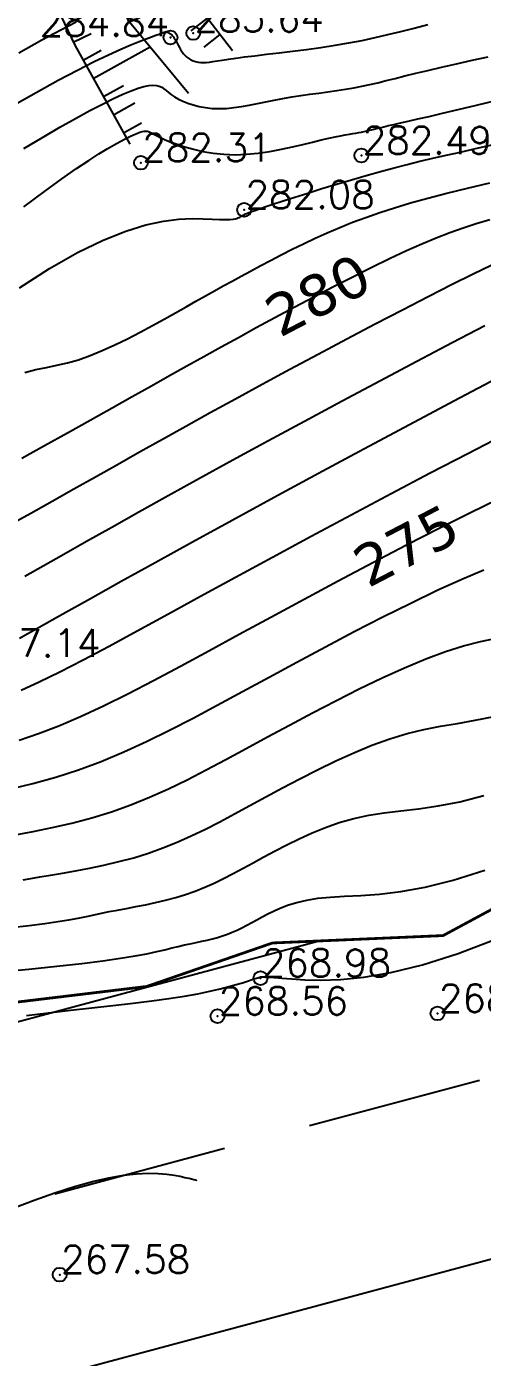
# Model space of a CAD drawing. Header units: millimetres. Extents: x 524954 to 526204, y 9523489 to 9524010.
# Drawn here: x 526068.94 to 526085.4, y 9523746.98 to 9523795.05 of the extents above; entities that cross this region are included whole.
import ezdxf
from ezdxf.enums import TextEntityAlignment as Align

# ---------------------------------------------------------------- set-up
doc = ezdxf.new("R2010")
doc.units = ezdxf.units.MM
doc.header["$PDMODE"] = 32
doc.header["$PDSIZE"] = 0.5
doc.linetypes.add('ACAD_ISO12W100', pattern=[21, 12, -3, 0, -3, 0, -3])
for name, color, linetype in [('Bord Fleuve', 4, 'ACAD_ISO12W100'), ('CN_01_00', 3, 'Continuous'), ('CN_02_00', 4, 'Continuous'), ('CN_05_00', 6, 'Continuous'), ('CN_10_00', 1, 'Continuous'), ('Cotation Courbes de niveau', 7, 'Continuous'), ('Haut_Talus', 30, 'Continuous'), ('Talus', 2, 'Continuous'), ('TopoAlt', 3, 'Continuous'), ('TOPOJIS', 7, 'Continuous')]:
    doc.layers.add(name, color=color, linetype=linetype)
doc.styles.add('Simplex 1.0', font='Simplex.shx', dxfattribs={"width": 0.99, "height": 1})
doc.styles.add('Verdana 1.0', font='verdana.ttf', dxfattribs={"width": 0.99, "height": 1})

# ---------------------------------------------------------------- blocks, each defined once
blk = doc.blocks.new('TCPOINT M')
at = {"color": 0}
blk.add_point((0, 0), dxfattribs=at)
at = {"layer": 'TopoAlt', "style": 'Simplex 1.0', "width": 0.99}
blk.add_attdef('ALT', (0.15, 0.15), '', height=1, dxfattribs=at)

msp = doc.modelspace()

# ---------------------------------------------------------------- hatches: boundary and pattern name
at = {"layer": 'Bord Fleuve', "ltscale": 0.5}
h = msp.add_hatch(dxfattribs=at)
h.set_pattern_fill('ANSI33', color=256, scale=2, angle=330, style=0)
h.paths.add_polyline_path([(526101.715, 9523771.778), (526101.498, 9523728.689), (526067.042, 9523702.1), (526048.223, 9523678.528), (526031.816, 9523676.184), (526027.837, 9523671.249), (526016.46, 9523661.911), (526012.684, 9523655.259), (526010.342, 9523652.337), (526009.349, 9523649.826), (526002.836, 9523644.901), (526001.359, 9523638.704), (525998.552, 9523634.868), (525992.641, 9523630.59), (525971.373, 9523621.771), (525946.333, 9523622.282), (525936.503, 9523619.892), (525930.695, 9523617.923), (525919.699, 9523615.395), (525895.841, 9523612.948), (525885.599, 9523613.628), (525875.196, 9523613.421), (525867.372, 9523614.558), (525859.164, 9523613.749), (525850.68, 9523611.584), (525842.877, 9523609.413), (525834.137, 9523605.724), (525821.783, 9523602.11), (525815.903, 9523600.185), (525796.184, 9523594.113), (525774.026, 9523585.199), (525767.099, 9523581.761), (525763.989, 9523580.32), (525760.33, 9523578.539), (525748.039, 9523572.413), (525744.059, 9523571.766), (525739.195, 9523569.005), (525726.381, 9523563.785), (525719.788, 9523561.814), (525707.248, 9523554.536), (525700.147, 9523552.212), (525692.212, 9523549.16), (525674.921, 9523545.702), (525662.522, 9523542.332), (525644.942, 9523541.016), (525635.899, 9523540.053), (525621.612, 9523536.522), (525609.298, 9523533.789), (525593.484, 9523529.477), (525590.482, 9523529.837), (525587.338, 9523528.188), (525575.413, 9523524.864), (525573.541, 9523524.376), (525537.559, 9523507.804), (525536.053, 9523507.312), (525509.961, 9523500.658), (525472.702, 9523501.018), (525453.195, 9523495.13), (525425.264, 9523493.316), (525409.725, 9523500.229), (525383.624, 9523517.145), (525374.857, 9523528.592), (525397.503, 9523550.219), (525408.728, 9523544.096), (525423.511, 9523536.311), (525445.736, 9523537.578), (525453.966, 9523539.782), (525464.454, 9523546.087), (525473.153, 9523547.827), (525482.046, 9523548.599), (525491.438, 9523548.246), (525499.251, 9523546.152), (525510.455, 9523545.914), (525524.182, 9523548.573), (525533.752, 9523550.446), (525539.312, 9523550.42), (525543.959, 9523554.529), (525548.966, 9523556.567), (525556.157, 9523559.482), (525565.701, 9523562.659), (525575.687, 9523565.927), (525586.045, 9523569.089), (525592.726, 9523570.833), (525599.232, 9523573.013), (525615.849, 9523577.326), (525625.16, 9523582.583), (525628.685, 9523586.517), (525632.523, 9523586.625), (525648.079, 9523583.088), (525655.429, 9523583.638), (525665.347, 9523586.334), (525670.505, 9523587.365), (525674.974, 9523592.31), (525681.363, 9523595.427), (525690.374, 9523596.897), (525696.726, 9523596.667), (525703.112, 9523600.372), (525712.502, 9523603.181), (525720.951, 9523606.622), (525729.973, 9523611.744), (525735.094, 9523612.577), (525741.896, 9523615.967), (525746.088, 9523618.007), (525749.05, 9523619.379), (525756.94, 9523623.296), (525766.831, 9523627.898), (525804.249, 9523638.101), (525817.576, 9523642.025), (525828.432, 9523644.919), (525839.805, 9523649.896), (525846.166, 9523651.166), (525855.839, 9523655.822), (525867.776, 9523655.711), (525877.503, 9523655.632), (525886.144, 9523654.198), (525894.786, 9523653.829), (525911.157, 9523655.506), (525918.652, 9523656.801), (525925.004, 9523658.249), (525933.183, 9523660.832), (525939.613, 9523663.374), (525944.509, 9523665.893), (525950.393, 9523669.022), (525957.623, 9523672.73), (525962.986, 9523676.276), (525970.165, 9523679.965), (525973.599, 9523682.924), (525976.261, 9523684.646), (525980.145, 9523686.246), (525987.591, 9523689.162), (525991.967, 9523692.966), (525998.543, 9523697.851), (526003.542, 9523703.73), (526012.581, 9523711.677), (526026.66, 9523716.709), (526030.85, 9523726.011), (526046.387, 9523740.613), (526052.355, 9523745.599), (526061.927, 9523759.011), (526073.275, 9523760.379), (526077.818, 9523761.95), (526083.981, 9523762.217)])
h.paths.add_polyline_path([(525512.661, 9523516.101), (525534.357, 9523523.257), (525535.319, 9523520.342), (525513.623, 9523513.186)], flags=24)
h.paths.add_polyline_path([(525743.331, 9523593.045), (525764.315, 9523602.078), (525765.529, 9523599.259), (525744.545, 9523590.226)], flags=24)
h.paths.add_polyline_path([(525983.194, 9523662.071), (526001.508, 9523675.73), (526003.343, 9523673.269), (525985.029, 9523659.611)], flags=24)

# ---------------------------------------------------------------- linework, layer by layer
at = {"layer": 'Bord Fleuve', "ltscale": 0.35, "flags": 128}
msp.add_lwpolyline([(525394.064, 9523546.741, 0.1, 0.1, 0), (525403.511, 9523541.057, 0.1, 0.1, 0), (525423.511, 9523536.311, 0.1, 0.1, 0), (525445.736, 9523537.578, 0.1, 0.1, 0), (525453.966, 9523539.782, 0.1, 0.1, 0), (525464.454, 9523546.087, 0.1, 0.1, 0), (525473.153, 9523547.827, 0.1, 0.1, 0), (525482.046, 9523548.599, 0.1, 0.1, 0), (525491.438, 9523548.246, 0.1, 0.1, 0), (525499.251, 9523546.152, 0.1, 0.1, 0), (525510.455, 9523545.914, 0.1, 0.1, 0), (525524.182, 9523548.573, 0.1, 0.1, 0), (525533.752, 9523550.446, 0.1, 0.1, 0), (525539.312, 9523550.42, 0.1, 0.1, 0), (525543.959, 9523554.529, 0.1, 0.1, 0), (525548.966, 9523556.567, 0.1, 0.1, 0), (525556.157, 9523559.482, 0.1, 0.1, 0), (525565.701, 9523562.659, 0.1, 0.1, 0), (525575.687, 9523565.927, 0.1, 0.1, 0), (525586.045, 9523569.089, 0.1, 0.1, 0), (525592.726, 9523570.833, 0.1, 0.1, 0), (525599.232, 9523573.013, 0.1, 0.1, 0), (525615.849, 9523577.326, 0.1, 0.1, 0), (525625.16, 9523582.583, 0.1, 0.1, 0), (525628.685, 9523586.517, 0.1, 0.1, 0), (525632.523, 9523586.625, 0.1, 0.1, 0), (525648.079, 9523583.088, 0.1, 0.1, 0), (525655.429, 9523583.638, 0.1, 0.1, 0), (525665.347, 9523586.334, 0.1, 0.1, 0), (525670.505, 9523587.365, 0.1, 0.1, 0), (525674.974, 9523592.31, 0.1, 0.1, 0), (525674.974, 9523592.31, 0.1, 0.1, 0), (525681.363, 9523595.427, 0.1, 0.1, 0), (525681.363, 9523595.427, 0.1, 0.1, 0), (525690.374, 9523596.897, 0.1, 0.1, 0), (525696.726, 9523596.667, 0.1, 0.1, 0), (525703.112, 9523600.372, 0.1, 0.1, 0), (525712.502, 9523603.181, 0.1, 0.1, 0), (525712.502, 9523603.181, 0.1, 0.1, 0), (525720.951, 9523606.622, 0.1, 0.1, 0), (525729.973, 9523611.744, 0.1, 0.1, 0), (525735.094, 9523612.577, 0.1, 0.1, 0), (525741.896, 9523615.967, 0.1, 0.1, 0), (525746.088, 9523618.007, 0.1, 0.1, 0), (525749.05, 9523619.379, 0.1, 0.1, 0), (525756.94, 9523623.296, 0.1, 0.1, 0), (525766.831, 9523627.898, 0.1, 0.1, 0), (525804.249, 9523638.101, 0.1, 0.1, 0), (525817.576, 9523642.025, 0.1, 0.1, 0), (525828.432, 9523644.919, 0.1, 0.1, 0), (525839.805, 9523649.896, 0.1, 0.1, 0), (525846.166, 9523651.166, 0.1, 0.1, 0), (525855.839, 9523655.822, 0.1, 0.1, 0), (525867.776, 9523655.711, 0.1, 0.1, 0), (525877.503, 9523655.632, 0.1, 0.1, 0), (525886.144, 9523654.198, 0.1, 0.1, 0), (525894.786, 9523653.829, 0.1, 0.1, 0), (525911.157, 9523655.506, 0.1, 0.1, 0), (525918.652, 9523656.801, 0.1, 0.1, 0), (525925.004, 9523658.249, 0.1, 0.1, 0), (525933.183, 9523660.832, 0.1, 0.1, 0), (525939.613, 9523663.374, 0.1, 0.1, 0), (525944.509, 9523665.893, 0.1, 0.1, 0), (525950.393, 9523669.022, 0.1, 0.1, 0), (525957.623, 9523672.73, 0.1, 0.1, 0), (525962.986, 9523676.276, 0.1, 0.1, 0), (525970.165, 9523679.965, 0.1, 0.1, 0), (525970.165, 9523679.965, 0.1, 0.1, 0), (525973.599, 9523682.924, 0.1, 0.1, 0), (525976.261, 9523684.646, 0.1, 0.1, 0), (525980.145, 9523686.246, 0.1, 0.1, 0), (525987.591, 9523689.162, 0.1, 0.1, 0), (525991.967, 9523692.966, 0.1, 0.1, 0), (525998.543, 9523697.851, 0.1, 0.1, 0), (526003.542, 9523703.73, 0.1, 0.1, 0), (526012.581, 9523711.677, 0.1, 0.1, 0), (526026.66, 9523716.709, 0.1, 0.1, 0), (526030.85, 9523726.011, 0.1, 0.1, 0), (526046.387, 9523740.613, 0.1, 0.1, 0), (526052.355, 9523745.599, 0.1, 0.1, 0), (526061.927, 9523759.011, 0.1, 0.1, 0), (526073.275, 9523760.379, 0.1, 0.1, 0), (526077.818, 9523761.95, 0.1, 0.1, 0), (526083.981, 9523762.217, 0.1, 0.1, 0), (526101.715, 9523771.778, 0, 0, 0)], format="xyseb", dxfattribs=at)
at = {"layer": 'CN_01_00', "flags": 128}
for points, elevation in [([(526068.835, 9523788.538), (526069.583, 9523789.091), (526070.215, 9523789.548), (526070.745, 9523789.92), (526071.187, 9523790.219), (526071.551, 9523790.455), (526071.852, 9523790.64), (526072.103, 9523790.785), (526072.315, 9523790.901), (526072.5, 9523790.998), (526072.662, 9523791.078), (526072.803, 9523791.143), (526072.923, 9523791.193), (526073.026, 9523791.231), (526073.113, 9523791.257), (526073.186, 9523791.272), (526073.246, 9523791.277), (526073.297, 9523791.273), (526073.344, 9523791.261), (526073.394, 9523791.239), (526073.453, 9523791.208), (526073.529, 9523791.166), (526073.627, 9523791.114), (526073.756, 9523791.051), (526073.92, 9523790.977), (526074.126, 9523790.891), (526074.372, 9523790.799), (526074.653, 9523790.707), (526074.967, 9523790.619), (526075.308, 9523790.541), (526075.674, 9523790.479), (526076.061, 9523790.437), (526076.466, 9523790.423), (526076.883, 9523790.438), (526077.306, 9523790.48), (526077.729, 9523790.542), (526078.143, 9523790.619), (526078.543, 9523790.704), (526078.921, 9523790.792), (526079.269, 9523790.877), (526079.581, 9523790.954), (526079.851, 9523791.017), (526080.083, 9523791.068), (526080.281, 9523791.108), (526080.45, 9523791.139), (526080.595, 9523791.164), (526080.722, 9523791.185), (526080.833, 9523791.203), (526080.936, 9523791.22), (526081.034, 9523791.239), (526081.13, 9523791.26), (526081.228, 9523791.282), (526081.33, 9523791.307), (526081.439, 9523791.334), (526081.559, 9523791.364), (526081.691, 9523791.397), (526081.84, 9523791.432), (526082.009, 9523791.472), (526082.206, 9523791.517), (526082.442, 9523791.571), (526082.725, 9523791.635), (526083.066, 9523791.714), (526083.474, 9523791.808), (526083.959, 9523791.921), (526084.531, 9523792.056), (526085.193, 9523792.213), (526085.931, 9523792.389)], 283), ([(526068.872, 9523782.558), (526069.271, 9523782.66), (526069.654, 9523782.742), (526070.032, 9523782.82), (526070.415, 9523782.907), (526070.813, 9523783.019), (526071.233, 9523783.167), (526071.673, 9523783.346), (526072.124, 9523783.552), (526072.581, 9523783.775), (526073.035, 9523784.011), (526073.481, 9523784.25), (526073.911, 9523784.488), (526074.319, 9523784.716), (526074.699, 9523784.93), (526075.056, 9523785.131), (526075.395, 9523785.321), (526075.722, 9523785.504), (526076.043, 9523785.683), (526076.363, 9523785.86), (526076.688, 9523786.039), (526077.024, 9523786.222), (526077.376, 9523786.412), (526077.744, 9523786.607), (526078.127, 9523786.807), (526078.525, 9523787.008), (526078.936, 9523787.209), (526079.361, 9523787.409), (526079.798, 9523787.605), (526080.246, 9523787.796), (526080.707, 9523787.98), (526081.187, 9523788.159), (526081.692, 9523788.334), (526082.23, 9523788.507), (526082.808, 9523788.68), (526083.435, 9523788.855), (526084.116, 9523789.033), (526084.86, 9523789.216), (526085.669, 9523789.405)], 281), ([(526068.349, 9523777.062), (526069.096, 9523777.48), (526069.864, 9523777.911), (526070.643, 9523778.349), (526071.426, 9523778.79), (526072.217, 9523779.236), (526073.022, 9523779.688), (526073.845, 9523780.149), (526074.693, 9523780.621), (526075.572, 9523781.108), (526076.487, 9523781.61), (526077.444, 9523782.132), (526078.444, 9523782.673), (526079.472, 9523783.223), (526080.506, 9523783.773), (526081.527, 9523784.311), (526082.514, 9523784.825), (526083.446, 9523785.306), (526084.304, 9523785.741), (526085.066, 9523786.12), (526085.719, 9523786.435)], 279), ([(526068.681, 9523772.964), (526069.396, 9523773.362), (526070.253, 9523773.841), (526071.243, 9523774.394), (526072.358, 9523775.016), (526073.588, 9523775.699), (526074.925, 9523776.438), (526076.359, 9523777.225), (526077.884, 9523778.055), (526079.483, 9523778.92), (526081.123, 9523779.8), (526082.766, 9523780.676), (526084.37, 9523781.529), (526085.897, 9523782.337)], 277), ([(526068.526, 9523765.853), (526069.178, 9523765.974), (526069.865, 9523766.116), (526070.574, 9523766.281), (526071.292, 9523766.472), (526072.003, 9523766.69), (526072.698, 9523766.938), (526073.38, 9523767.215), (526074.058, 9523767.518), (526074.738, 9523767.848), (526075.428, 9523768.201), (526076.136, 9523768.576), (526076.869, 9523768.973), (526077.635, 9523769.39), (526078.438, 9523769.823), (526079.268, 9523770.263), (526080.111, 9523770.701), (526080.955, 9523771.125), (526081.786, 9523771.525), (526082.591, 9523771.891), (526083.357, 9523772.211), (526084.069, 9523772.476), (526084.721, 9523772.679), (526085.327, 9523772.835), (526085.906, 9523772.964)], 273), ([(526068.37, 9523762.509), (526069.032, 9523762.583), (526069.593, 9523762.653), (526070.064, 9523762.72), (526070.461, 9523762.785), (526070.8, 9523762.847), (526071.099, 9523762.908), (526071.374, 9523762.967), (526071.642, 9523763.025), (526071.92, 9523763.083), (526072.22, 9523763.141), (526072.543, 9523763.2), (526072.882, 9523763.263), (526073.235, 9523763.332), (526073.595, 9523763.408), (526073.96, 9523763.494), (526074.323, 9523763.59), (526074.681, 9523763.7), (526075.03, 9523763.825), (526075.373, 9523763.964), (526075.713, 9523764.116), (526076.055, 9523764.282), (526076.402, 9523764.459), (526076.757, 9523764.648), (526077.126, 9523764.847), (526077.511, 9523765.057), (526077.915, 9523765.274), (526078.34, 9523765.495), (526078.784, 9523765.714), (526079.248, 9523765.924), (526079.731, 9523766.12), (526080.233, 9523766.296), (526080.754, 9523766.446), (526081.294, 9523766.565), (526081.855, 9523766.651), (526082.449, 9523766.721), (526083.091, 9523766.797), (526083.797, 9523766.9), (526084.581, 9523767.051), (526085.457, 9523767.273)], 271), ([(526068.936, 9523759.33), (526069.728, 9523759.43), (526070.52, 9523759.522), (526071.3, 9523759.609), (526072.058, 9523759.693), (526072.782, 9523759.775), (526073.46, 9523759.857), (526074.081, 9523759.941), (526074.636, 9523760.028), (526075.126, 9523760.117), (526075.555, 9523760.206), (526075.927, 9523760.292), (526076.245, 9523760.373), (526076.513, 9523760.448), (526076.735, 9523760.515), (526076.914, 9523760.571), (526077.055, 9523760.616), (526077.161, 9523760.649), (526077.239, 9523760.674), (526077.292, 9523760.69), (526077.326, 9523760.701), (526077.345, 9523760.706), (526077.354, 9523760.709), (526077.358, 9523760.71), (526077.362, 9523760.712), (526077.365, 9523760.713), (526077.369, 9523760.715), (526077.372, 9523760.716), (526077.375, 9523760.718), (526077.379, 9523760.72), (526077.382, 9523760.722), (526077.386, 9523760.724), (526077.392, 9523760.726), (526077.412, 9523760.727), (526077.457, 9523760.726), (526077.54, 9523760.722), (526077.676, 9523760.714), (526077.875, 9523760.7), (526078.152, 9523760.681), (526078.519, 9523760.654), (526078.989, 9523760.623), (526079.571, 9523760.607), (526080.276, 9523760.63), (526081.114, 9523760.714), (526082.096, 9523760.884), (526083.231, 9523761.162), (526084.529, 9523761.572), (526086, 9523762.137)], 269)]:
    msp.add_lwpolyline(points, dxfattribs=dict(at, elevation=elevation))
at = {"layer": 'CN_02_00', "flags": 128}
for points, elevation in [([(526068.66, 9523794.108), (526069.494, 9523794.569), (526070.176, 9523794.936), (526070.725, 9523795.222)], 286), ([(526068.84, 9523790.642), (526069.513, 9523791.048), (526070.137, 9523791.413), (526070.708, 9523791.735), (526071.222, 9523792.015), (526071.676, 9523792.252), (526072.073, 9523792.448), (526072.417, 9523792.607), (526072.713, 9523792.731), (526072.965, 9523792.823), (526073.178, 9523792.886), (526073.356, 9523792.922), (526073.504, 9523792.935), (526073.627, 9523792.927), (526073.729, 9523792.901), (526073.819, 9523792.86), (526073.901, 9523792.805), (526073.982, 9523792.741), (526074.069, 9523792.669), (526074.167, 9523792.591), (526074.283, 9523792.511), (526074.421, 9523792.432), (526074.581, 9523792.355), (526074.761, 9523792.283), (526074.96, 9523792.219), (526075.174, 9523792.165), (526075.403, 9523792.123), (526075.643, 9523792.096), (526075.895, 9523792.087), (526076.154, 9523792.097), (526076.422, 9523792.123), (526076.699, 9523792.163), (526076.983, 9523792.213), (526077.275, 9523792.271), (526077.574, 9523792.332), (526077.881, 9523792.394), (526078.196, 9523792.454), (526078.517, 9523792.508), (526078.843, 9523792.559), (526079.171, 9523792.606), (526079.499, 9523792.651), (526079.824, 9523792.696), (526080.144, 9523792.742), (526080.455, 9523792.79), (526080.756, 9523792.841), (526081.046, 9523792.896), (526081.331, 9523792.957), (526081.62, 9523793.024), (526081.922, 9523793.097), (526082.246, 9523793.178), (526082.6, 9523793.266), (526082.992, 9523793.363), (526083.433, 9523793.468), (526083.925, 9523793.583), (526084.461, 9523793.706), (526085.028, 9523793.833), (526085.613, 9523793.963)], 284), ([(526068.677, 9523785.615), (526069.766, 9523786.307), (526070.783, 9523786.889), (526071.703, 9523787.339), (526072.523, 9523787.665), (526073.25, 9523787.887), (526073.887, 9523788.024), (526074.44, 9523788.094), (526074.914, 9523788.116), (526075.314, 9523788.11), (526075.644, 9523788.094), (526075.909, 9523788.084), (526076.118, 9523788.081), (526076.278, 9523788.085), (526076.396, 9523788.094), (526076.481, 9523788.106), (526076.541, 9523788.122), (526076.582, 9523788.139), (526076.614, 9523788.155), (526076.642, 9523788.171), (526076.668, 9523788.186), (526076.693, 9523788.2), (526076.718, 9523788.214), (526076.741, 9523788.227), (526076.765, 9523788.24), (526076.789, 9523788.253), (526076.814, 9523788.267), (526076.842, 9523788.281), (526076.88, 9523788.299), (526076.937, 9523788.323), (526077.023, 9523788.356), (526077.147, 9523788.401), (526077.318, 9523788.46), (526077.545, 9523788.537), (526077.837, 9523788.633), (526078.199, 9523788.751), (526078.623, 9523788.888), (526079.095, 9523789.038), (526079.602, 9523789.196), (526080.131, 9523789.358), (526080.669, 9523789.519), (526081.203, 9523789.675), (526081.719, 9523789.82), (526082.21, 9523789.951), (526082.681, 9523790.071), (526083.145, 9523790.184), (526083.613, 9523790.294), (526084.097, 9523790.404), (526084.607, 9523790.519), (526085.156, 9523790.643), (526085.755, 9523790.779)], 282), ([(526068.874, 9523775.201), (526069.534, 9523775.573), (526070.278, 9523775.994), (526071.106, 9523776.46), (526072.013, 9523776.97), (526072.998, 9523777.522), (526074.057, 9523778.112), (526075.188, 9523778.738), (526076.388, 9523779.397), (526077.654, 9523780.087), (526078.979, 9523780.803), (526080.336, 9523781.531), (526081.696, 9523782.256), (526083.028, 9523782.962), (526084.303, 9523783.634), (526085.489, 9523784.255)], 278), ([(526068.737, 9523771.081), (526069.392, 9523771.379), (526070.142, 9523771.745), (526070.985, 9523772.177), (526071.918, 9523772.671), (526072.938, 9523773.221), (526074.041, 9523773.823), (526075.225, 9523774.472), (526076.487, 9523775.162), (526077.821, 9523775.889), (526079.222, 9523776.645), (526080.659, 9523777.416), (526082.102, 9523778.183), (526083.516, 9523778.928), (526084.869, 9523779.634), (526086.128, 9523780.284)], 276), ([(526068.364, 9523767.521), (526069.168, 9523767.716), (526069.99, 9523767.943), (526070.815, 9523768.207), (526071.633, 9523768.51), (526072.448, 9523768.85), (526073.267, 9523769.225), (526074.098, 9523769.633), (526074.949, 9523770.072), (526075.827, 9523770.541), (526076.741, 9523771.036), (526077.697, 9523771.556), (526078.699, 9523772.097), (526079.732, 9523772.648), (526080.775, 9523773.195), (526081.809, 9523773.726), (526082.814, 9523774.228), (526083.77, 9523774.688), (526084.658, 9523775.094), (526085.457, 9523775.431)], 274), ([(526068.814, 9523764.227), (526069.097, 9523764.28), (526069.423, 9523764.339), (526069.803, 9523764.403), (526070.233, 9523764.475), (526070.704, 9523764.558), (526071.206, 9523764.653), (526071.73, 9523764.762), (526072.267, 9523764.887), (526072.807, 9523765.031), (526073.342, 9523765.195), (526073.864, 9523765.382), (526074.376, 9523765.589), (526074.885, 9523765.817), (526075.396, 9523766.065), (526075.915, 9523766.33), (526076.447, 9523766.612), (526076.997, 9523766.91), (526077.573, 9523767.223), (526078.176, 9523767.549), (526078.804, 9523767.879), (526079.447, 9523768.207), (526080.101, 9523768.524), (526080.759, 9523768.822), (526081.412, 9523769.093), (526082.055, 9523769.329), (526082.682, 9523769.52), (526083.288, 9523769.665), (526083.888, 9523769.778), (526084.499, 9523769.881), (526085.138, 9523769.993), (526085.823, 9523770.135)], 272), ([(526068.422, 9523752.354), (526069.213, 9523752.661), (526069.962, 9523752.929), (526070.664, 9523753.154), (526071.315, 9523753.336), (526071.908, 9523753.472), (526072.44, 9523753.564), (526072.912, 9523753.616), (526073.328, 9523753.635), (526073.689, 9523753.628), (526074, 9523753.602), (526074.264, 9523753.565), (526074.482, 9523753.523), (526074.658, 9523753.483), (526074.795, 9523753.451), (526074.899, 9523753.427), (526074.973, 9523753.41), (526075.022, 9523753.398), (526075.052, 9523753.391), (526075.068, 9523753.388), (526075.074, 9523753.386), (526075.074, 9523753.386)], 268)]:
    msp.add_lwpolyline(points, dxfattribs=dict(at, elevation=elevation))
at = {"layer": 'CN_05_00', "flags": 128}
for points, elevation in [([(526068.4, 9523792.178), (526069.279, 9523792.673), (526070.078, 9523793.11), (526070.778, 9523793.48), (526071.384, 9523793.786), (526071.902, 9523794.035), (526072.34, 9523794.235), (526072.706, 9523794.393), (526073.007, 9523794.515), (526073.252, 9523794.608), (526073.449, 9523794.68), (526073.603, 9523794.737), (526073.721, 9523794.781), (526073.809, 9523794.814), (526073.871, 9523794.837), (526073.912, 9523794.853), (526073.938, 9523794.862), (526073.954, 9523794.866), (526073.965, 9523794.867), (526073.976, 9523794.867), (526073.987, 9523794.865), (526073.999, 9523794.861), (526074.012, 9523794.856), (526074.027, 9523794.849), (526074.043, 9523794.841), (526074.061, 9523794.831), (526074.081, 9523794.82), (526074.103, 9523794.807), (526074.127, 9523794.791), (526074.153, 9523794.772), (526074.181, 9523794.748), (526074.211, 9523794.719), (526074.242, 9523794.682), (526074.274, 9523794.638), (526074.307, 9523794.586), (526074.341, 9523794.524), (526074.377, 9523794.454), (526074.415, 9523794.379), (526074.456, 9523794.301), (526074.5, 9523794.222), (526074.549, 9523794.145), (526074.602, 9523794.071), (526074.661, 9523794.004), (526074.726, 9523793.944), (526074.797, 9523793.892), (526074.873, 9523793.849), (526074.955, 9523793.814), (526075.041, 9523793.786), (526075.131, 9523793.767), (526075.226, 9523793.755), (526075.324, 9523793.751), (526075.426, 9523793.755), (526075.539, 9523793.766), (526075.668, 9523793.784), (526075.822, 9523793.808), (526076.006, 9523793.837), (526076.227, 9523793.872), (526076.493, 9523793.91), (526076.811, 9523793.953), (526077.183, 9523793.999), (526077.603, 9523794.049), (526078.062, 9523794.104), (526078.548, 9523794.163), (526079.053, 9523794.228), (526079.566, 9523794.299), (526080.077, 9523794.376), (526080.576, 9523794.461), (526081.057, 9523794.553), (526081.524, 9523794.653), (526081.987, 9523794.76), (526082.454, 9523794.875), (526082.933, 9523794.996), (526083.434, 9523795.124)], 285), ([(526068.667, 9523769.28), (526069.363, 9523769.512), (526070.103, 9523769.793), (526070.887, 9523770.127), (526071.716, 9523770.513), (526072.592, 9523770.948), (526073.518, 9523771.427), (526074.495, 9523771.948), (526075.526, 9523772.506), (526076.614, 9523773.099), (526077.759, 9523773.723), (526078.96, 9523774.371), (526080.196, 9523775.032), (526081.438, 9523775.689), (526082.662, 9523776.327), (526083.841, 9523776.931), (526084.949, 9523777.486), (526085.959, 9523777.976)], 275)]:
    msp.add_lwpolyline(points, dxfattribs=dict(at, elevation=elevation))
at = {"layer": 'CN_10_00', "flags": 128}
for points, elevation in [([(526068.765, 9523779.457), (526069.589, 9523779.915), (526070.421, 9523780.379), (526071.24, 9523780.838), (526072.024, 9523781.277), (526072.757, 9523781.689), (526073.444, 9523782.075), (526074.097, 9523782.442), (526074.726, 9523782.794), (526075.344, 9523783.138), (526075.96, 9523783.48), (526076.587, 9523783.824), (526077.234, 9523784.177), (526077.91, 9523784.542), (526078.608, 9523784.915), (526079.317, 9523785.29), (526080.026, 9523785.659), (526080.725, 9523786.017), (526081.403, 9523786.357), (526082.051, 9523786.673), (526082.656, 9523786.958), (526083.213, 9523787.208), (526083.731, 9523787.425), (526084.222, 9523787.616), (526084.7, 9523787.786), (526085.178, 9523787.94), (526085.669, 9523788.083)], 280), ([(526067.948, 9523760.903), (526069.024, 9523761.008), (526070.032, 9523761.111), (526070.933, 9523761.211), (526071.697, 9523761.306), (526072.332, 9523761.397), (526072.856, 9523761.483), (526073.286, 9523761.563), (526073.639, 9523761.638), (526073.934, 9523761.707), (526074.187, 9523761.77), (526074.417, 9523761.827), (526074.637, 9523761.878), (526074.852, 9523761.925), (526075.06, 9523761.968), (526075.263, 9523762.011), (526075.46, 9523762.054), (526075.652, 9523762.1), (526075.838, 9523762.15), (526076.019, 9523762.205), (526076.196, 9523762.268), (526076.369, 9523762.338), (526076.541, 9523762.416), (526076.713, 9523762.499), (526076.888, 9523762.589), (526077.068, 9523762.684), (526077.254, 9523762.785), (526077.448, 9523762.89), (526077.654, 9523763), (526077.876, 9523763.111), (526078.12, 9523763.22), (526078.394, 9523763.323), (526078.703, 9523763.417), (526079.054, 9523763.498), (526079.453, 9523763.563), (526079.907, 9523763.61), (526080.422, 9523763.637), (526081.01, 9523763.664), (526081.684, 9523763.713), (526082.456, 9523763.807), (526083.338, 9523763.968), (526084.344, 9523764.217), (526085.485, 9523764.579)], 270)]:
    msp.add_lwpolyline(points, dxfattribs=dict(at, elevation=elevation))
at = {"layer": 'Haut_Talus', "flags": 128}
for points in [[(526076.379, 9523794.169), (526073.065, 9523798.471), (526072.336, 9523802.707), (526073.397, 9523808.74)], [(526068.028, 9523807.549), (526068.426, 9523804.239), (526068.492, 9523802.519), (526068.823, 9523798.283), (526070.679, 9523794.378), (526072.668, 9523790.803)], [(526070.543, 9523806.605), (526070.46, 9523804.452), (526070.294, 9523802.093), (526070.833, 9523799.236), (526072.601, 9523795.294), (526074.789, 9523792.646)]]:
    msp.add_lwpolyline(points, dxfattribs=at)
at = {"layer": 'Talus'}
for p, q in [((526075.464, 9523795.357), (526074.87, 9523794.9)), ((526070.624, 9523794.493), (526071.266, 9523794.798)), ((526071.346, 9523793.179), (526073.403, 9523794.323)), ((526075.922, 9523794.763), (526075.335, 9523794.311)), ((526070.982, 9523793.834), (526071.627, 9523794.193)), ((526071.711, 9523792.523), (526072.437, 9523792.927)), ((526072.076, 9523791.868), (526072.842, 9523792.294)), ((526072.44, 9523791.212), (526073.087, 9523791.572))]:
    msp.add_line(p, q, dxfattribs=at)

# ---------------------------------------------------------------- block references
at = {"layer": 'TOPOJIS'}
ref = msp.add_blockref('TCPOINT M', (526074.958, 9523794.816, 285.64), dxfattribs=at)
ref.add_attrib('ALT', '285.64', (526075.008, 9523794.866, 285.64), dxfattribs={"layer": 'TopoAlt', "height": 1, "style": 'Simplex 1.0', "width": 0.99})
ref = msp.add_blockref('TCPOINT M', (526074.133, 9523794.659, 284.84), dxfattribs=at)
ref.add_attrib('ALT', '284.84', dxfattribs={"layer": 'TopoAlt', "height": 1, "style": 'Simplex 1.0', "width": 0.99}).set_placement((526074.083, 9523794.709, 284.84), align=Align.RIGHT)
ref = msp.add_blockref('TCPOINT M', (526081.028, 9523790.394, 282.49), dxfattribs=at)
ref.add_attrib('ALT', '282.49', (526081.078, 9523790.444, 282.49), dxfattribs={"layer": 'TopoAlt', "height": 1, "style": 'Simplex 1.0', "width": 0.99})
ref = msp.add_blockref('TCPOINT M', (526073.069, 9523790.133, 282.31), dxfattribs=at)
ref.add_attrib('ALT', '282.31', (526073.119, 9523790.183, 282.31), dxfattribs={"layer": 'TopoAlt', "height": 1, "style": 'Simplex 1.0', "width": 0.99})
ref = msp.add_blockref('TCPOINT M', (526076.797, 9523788.43, 282.08), dxfattribs=at)
ref.add_attrib('ALT', '282.08', (526076.847, 9523788.48, 282.08), dxfattribs={"layer": 'TopoAlt', "height": 1, "style": 'Simplex 1.0', "width": 0.99})
ref = msp.add_blockref('TCPOINT M', (526066.894, 9523772.23, 277.14), dxfattribs=at)
ref.add_attrib('ALT', '277.14', (526066.944, 9523772.28, 277.14), dxfattribs={"layer": 'TopoAlt', "height": 1, "style": 'Simplex 1.0', "width": 0.99})
ref = msp.add_blockref('TCPOINT M', (526077.385, 9523760.681, 268.98), dxfattribs=at)
ref.add_attrib('ALT', '268.98', (526077.435, 9523760.731, 268.98), dxfattribs={"layer": 'TopoAlt', "height": 1, "style": 'Simplex 1.0', "width": 0.99})
ref = msp.add_blockref('TCPOINT M', (526075.831, 9523759.304, 268.56), dxfattribs=at)
ref.add_attrib('ALT', '268.56', (526075.881, 9523759.354, 268.56), dxfattribs={"layer": 'TopoAlt', "height": 1, "style": 'Simplex 1.0', "width": 0.99})
ref = msp.add_blockref('TCPOINT M', (526083.779, 9523759.406, 268.74), dxfattribs=at)
ref.add_attrib('ALT', '268.74', (526083.829, 9523759.456, 268.74), dxfattribs={"layer": 'TopoAlt', "height": 1, "style": 'Simplex 1.0', "width": 0.99})
ref = msp.add_blockref('TCPOINT M', (526070.134, 9523749.969, 267.58), dxfattribs=at)
ref.add_attrib('ALT', '267.58', (526070.184, 9523750.019, 267.58), dxfattribs={"layer": 'TopoAlt', "height": 1, "style": 'Simplex 1.0', "width": 0.99})

# ---------------------------------------------------------------- texts
at = {"layer": 'Cotation Courbes de niveau', "style": 'Verdana 1.0', "width": 0.99}
for s, rotation, p in [('280', 27.5173, (526079.455, 9523785.362, 280)), ('275', 27.5386, (526082.643, 9523776.317, 275))]:
    msp.add_text(s, height=1.5, rotation=rotation, dxfattribs=at).set_placement(p, align=Align.MIDDLE_CENTER)

doc.saveas('drawing.dxf')
